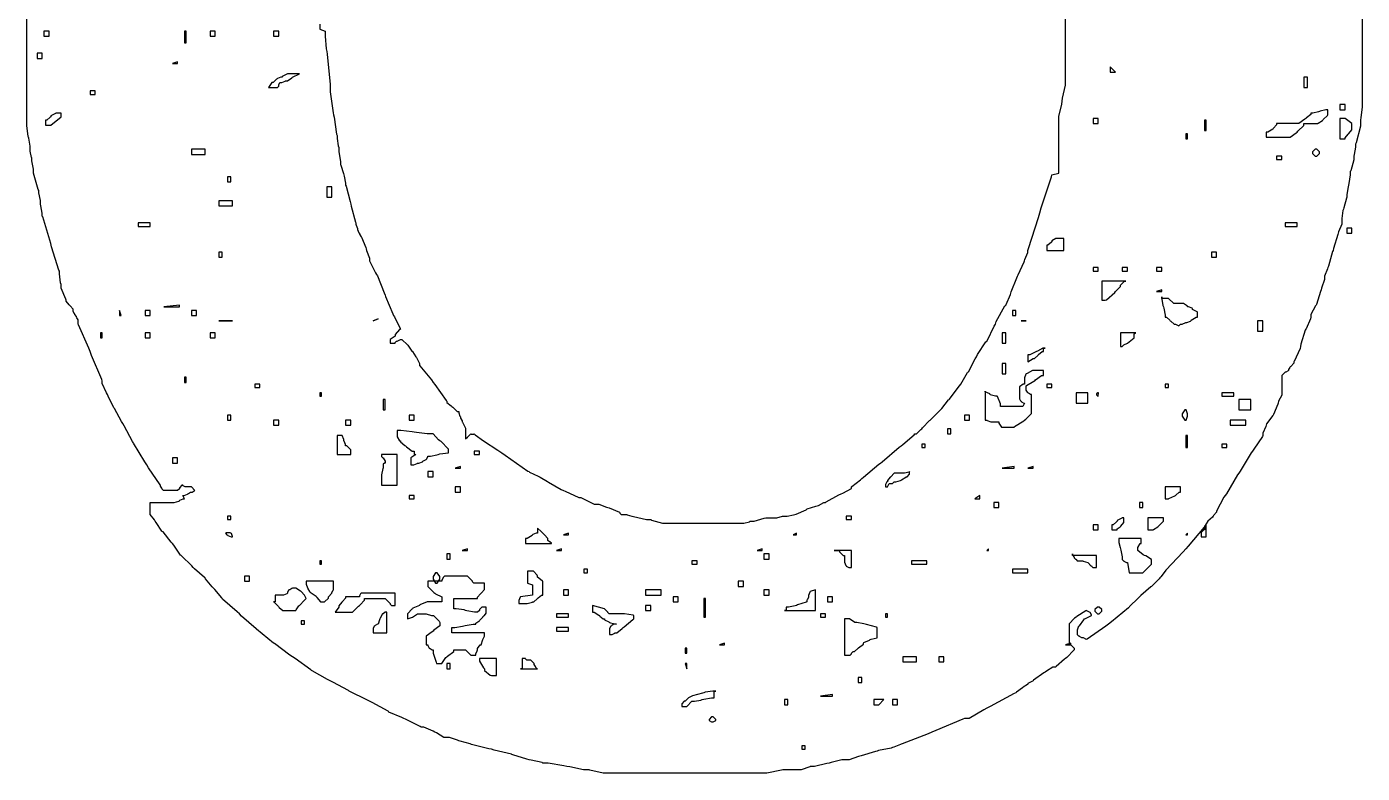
# Model space of a CAD drawing. Extents: x 114 to 248, y 19 to 327.
# Drawn here: x 154.3 to 181.79, y 104.64 to 120 of the extents above; entities that cross this region are included whole.
import ezdxf

# ---------------------------------------------------------------- set-up
doc = ezdxf.new("R2010")
doc.units = 0
doc.header["$MEASUREMENT"] = 0

msp = doc.modelspace()

# ---------------------------------------------------------------- linework, layer by layer
at = {"color": 7}
for points in [[(160.338, 120.051), (160.338, 119.944), (160.444, 119.908), (160.444, 119.804), (160.468, 119.539), (160.478, 119.485), (160.486, 119.433), (160.54, 118.878), (160.55, 118.816), (160.55, 118.658), (160.61, 118.225), (160.62, 118.181), (160.628, 118.136), (160.681, 117.785), (160.69, 117.758), (160.69, 117.697), (160.716, 117.547), (160.726, 117.511), (160.726, 117.423), (160.76, 117.224), (160.76, 117.158), (160.769, 117.15), (160.821, 116.973), (160.831, 116.946), (160.839, 116.92), (160.867, 116.78), (160.867, 116.733), (160.875, 116.717), (160.963, 116.4), (160.973, 116.346), (160.981, 116.302), (161.069, 115.976), (161.079, 115.958), (161.079, 115.932), (161.104, 115.861), (161.113, 115.852), (161.113, 115.825), (161.139, 115.757), (161.149, 115.747), (161.149, 115.729), (161.183, 115.675), (161.183, 115.675), (161.192, 115.667), (161.28, 115.456), (161.29, 115.429), (161.298, 115.394), (161.36, 115.236), (161.36, 115.182), (161.368, 115.165), (161.484, 114.935), (161.502, 114.899), (161.519, 114.873), (161.66, 114.52), (161.678, 114.476), (161.687, 114.442), (161.837, 114.089), (161.855, 114.053), (161.871, 114.027), (161.986, 113.789), (161.995, 113.771), (161.977, 113.763), (161.889, 113.663), (161.889, 113.63), (161.785, 113.558), (161.785, 113.488), (161.889, 113.488), (161.889, 113.498), (161.915, 113.524), (161.925, 113.524), (161.995, 113.558), (162.031, 113.558), (162.039, 113.55), (162.127, 113.464), (162.137, 113.454), (162.145, 113.446), (162.232, 113.322), (162.242, 113.312), (162.314, 113.206), (162.322, 113.189), (162.384, 113.07), (162.384, 113.029), (162.392, 113.021), (162.631, 112.73), (162.667, 112.677), (162.701, 112.632), (162.938, 112.308), (162.947, 112.29), (162.947, 112.263), (163.036, 112.193), (163.054, 112.183), (163.07, 112.167), (163.164, 112.077), (163.196, 112.077), (163.196, 112.051), (163.22, 111.981), (163.23, 111.971), (163.23, 111.945), (163.266, 111.887), (163.266, 111.867), (163.274, 111.858), (163.336, 111.733), (163.336, 111.69), (163.336, 111.646), (163.336, 111.547), (163.336, 111.514), (163.372, 111.548), (163.442, 111.618), (163.45, 111.61), (163.503, 111.61), (163.513, 111.618), (163.513, 111.618), (163.529, 111.602), (163.701, 111.478), (163.998, 111.285), (164.078, 111.231), (164.148, 111.179), (164.614, 110.852), (164.641, 110.842), (164.65, 110.834), (164.826, 110.746), (164.853, 110.736), (164.87, 110.728), (165.02, 110.641), (165.03, 110.632), (165.038, 110.623), (165.302, 110.473), (165.347, 110.455), (165.381, 110.437), (165.665, 110.313), (165.665, 110.313), (165.709, 110.313), (165.814, 110.253), (165.842, 110.243), (165.858, 110.235), (165.978, 110.173), (166.018, 110.173), (166.078, 110.173), (166.237, 110.112), (166.265, 110.103), (166.291, 110.094), (166.502, 110.006), (166.511, 109.996), (166.511, 109.988), (166.537, 109.96), (166.547, 109.96), (166.652, 109.96), (166.66, 109.952), (166.758, 109.926), (166.758, 109.926), (166.792, 109.918), (167.057, 109.854), (167.146, 109.854), (167.163, 109.846), (167.387, 109.784), (167.463, 109.784), (167.524, 109.784), (167.663, 109.784), (167.71, 109.784), (169.017, 109.784), (169.061, 109.784), (169.175, 109.812), (169.193, 109.82), (169.271, 109.82), (169.482, 109.882), (169.51, 109.89), (169.554, 109.89), (169.653, 109.89), (169.686, 109.89), (169.738, 109.89), (169.858, 109.926), (169.898, 109.926), (169.951, 109.926), (170.082, 109.952), (170.109, 109.96), (170.135, 109.97), (170.346, 110.059), (170.356, 110.067), (170.364, 110.076), (170.541, 110.129), (170.568, 110.137), (170.594, 110.147), (170.706, 110.207), (170.744, 110.207), (170.753, 110.217), (171.017, 110.367), (171.061, 110.383), (171.096, 110.401), (171.274, 110.495), (171.274, 110.526), (171.282, 110.535), (171.458, 110.676), (171.486, 110.702), (171.52, 110.73), (171.837, 110.993), (171.873, 111.019), (171.908, 111.046), (172.26, 111.345), (172.296, 111.372), (172.331, 111.399), (172.569, 111.602), (172.579, 111.618), (172.613, 111.618), (172.703, 111.708), (172.721, 111.724), (172.737, 111.742), (172.879, 111.893), (172.897, 111.901), (172.905, 111.911), (173.08, 112.087), (173.108, 112.113), (173.134, 112.141), (173.275, 112.316), (173.284, 112.324), (173.293, 112.334), (173.469, 112.572), (173.496, 112.606), (173.523, 112.642), (173.663, 112.881), (173.673, 112.889), (173.681, 112.898), (173.822, 113.162), (173.849, 113.206), (173.866, 113.25), (174.042, 113.516), (174.06, 113.524), (174.068, 113.534), (174.21, 113.833), (174.236, 113.877), (174.254, 113.931), (174.431, 114.256), (174.449, 114.264), (174.457, 114.282), (174.545, 114.486), (174.555, 114.512), (174.563, 114.538), (174.677, 114.831), (174.695, 114.865), (174.704, 114.891), (174.827, 115.156), (174.837, 115.182), (174.845, 115.209), (174.908, 115.349), (174.908, 115.394), (174.916, 115.43), (175.127, 116.073), (175.154, 116.17), (175.18, 116.268), (175.391, 116.911), (175.401, 116.946), (175.543, 116.982), (175.543, 118.04), (175.543, 118.146), (175.603, 118.402), (175.613, 118.463), (175.621, 118.525), (175.683, 118.797), (175.683, 118.886), (175.683, 121.672)], [(181.787, 121.32), (181.787, 118.427), (181.787, 118.339), (181.759, 118.128), (181.751, 118.074), (181.751, 117.952), (181.663, 117.609), (181.645, 117.581), (181.645, 117.521), (181.618, 117.37), (181.61, 117.335), (181.61, 117.256), (181.548, 117.034), (181.54, 117.016), (181.54, 116.946), (181.512, 116.769), (181.504, 116.733), (181.495, 116.699), (181.468, 116.541), (181.468, 116.487), (181.459, 116.47), (181.406, 116.268), (181.398, 116.24), (181.388, 116.214), (181.364, 116.049), (181.364, 115.994), (181.364, 115.933), (181.3, 115.773), (181.292, 115.747), (181.282, 115.721), (181.195, 115.43), (181.187, 115.394), (181.177, 115.368), (181.089, 115.068), (181.081, 115.042), (181.071, 115.015), (181.011, 114.865), (181.011, 114.865), (181.011, 114.795), (180.947, 114.618), (180.939, 114.583), (180.929, 114.548), (180.843, 114.282), (180.835, 114.264), (180.825, 114.256), (180.728, 114.078), (180.728, 114.017), (180.719, 113.983), (180.63, 113.78), (180.622, 113.771), (180.613, 113.754), (180.525, 113.462), (180.516, 113.418), (180.507, 113.374), (180.384, 113.111), (180.376, 113.101), (180.376, 113.075), (180.314, 113.005), (180.305, 112.995), (180.296, 112.987), (180.269, 112.941), (180.269, 112.925), (180.26, 112.916), (180.214, 112.889), (180.199, 112.889), (180.129, 112.819), (180.129, 112.466), (180.129, 112.413), (180.066, 112.29), (180.057, 112.254), (180.048, 112.227), (179.961, 112.016), (179.953, 112.007), (179.943, 111.999), (179.819, 111.822), (179.81, 111.795), (179.801, 111.768), (179.74, 111.631), (179.74, 111.584), (179.731, 111.567), (179.554, 111.301), (179.528, 111.265), (179.502, 111.231), (179.273, 110.852), (179.247, 110.808), (179.219, 110.774), (178.991, 110.385), (178.965, 110.349), (178.937, 110.315), (178.788, 110.031), (178.788, 110.031), (178.788, 110.005), (178.726, 109.936), (178.718, 109.926), (178.708, 109.908), (178.612, 109.82), (178.612, 109.82), (178.542, 109.714), (178.532, 109.697), (178.205, 109.309), (178.153, 109.255), (178.099, 109.194), (177.746, 108.814), (177.73, 108.796), (177.73, 108.796), (177.64, 108.674), (177.624, 108.656), (177.606, 108.639), (177.464, 108.489), (177.447, 108.479), (177.438, 108.471), (177.227, 108.295), (177.201, 108.267), (177.173, 108.241), (176.997, 108.066), (176.988, 108.056), (176.979, 108.04), (176.626, 107.748), (176.565, 107.703), (176.512, 107.659), (176.123, 107.395), (176.106, 107.385), (176.097, 107.395), (176.051, 107.421), (176.036, 107.421), (176.018, 107.421), (175.966, 107.448), (175.966, 107.457), (175.956, 107.457), (175.93, 107.483), (175.93, 107.491), (175.93, 107.561), (175.93, 107.589), (175.956, 107.667), (175.966, 107.667), (175.966, 107.667), (176.054, 107.792), (176.072, 107.81), (176.088, 107.819), (176.213, 107.88), (176.213, 107.88), (176.213, 107.898), (176.185, 107.942), (176.177, 107.95), (176.106, 107.986), (176.097, 107.978), (175.912, 107.862), (175.896, 107.844), (175.868, 107.827), (175.754, 107.708), (175.754, 107.667), (175.754, 107.315), (175.86, 107.208), (175.86, 107.174), (175.85, 107.166), (175.709, 107.016), (175.683, 106.998), (175.656, 106.981), (175.489, 106.831), (175.471, 106.821), (175.417, 106.821), (175.286, 106.733), (175.26, 106.715), (175.233, 106.699), (175.022, 106.548), (175.014, 106.539), (175.004, 106.531), (174.908, 106.485), (174.908, 106.469), (174.898, 106.46), (174.81, 106.408), (174.801, 106.398), (174.792, 106.39), (174.669, 106.302), (174.661, 106.292), (174.625, 106.276), (174.13, 106.01), (174.06, 105.974), (173.998, 105.94), (173.7, 105.763), (173.603, 105.763), (173.567, 105.747), (173.01, 105.517), (172.931, 105.481), (172.852, 105.446), (172.322, 105.243), (172.296, 105.234), (172.286, 105.226), (172.146, 105.173), (172.12, 105.164), (172.093, 105.155), (171.829, 105.102), (171.803, 105.092), (171.767, 105.084), (171.476, 104.997), (171.45, 104.987), (171.422, 104.979), (171.231, 104.915), (171.167, 104.915), (171.079, 104.915), (170.859, 104.855), (170.815, 104.845), (170.771, 104.837), (170.513, 104.775), (170.428, 104.775), (170.418, 104.767), (170.239, 104.705), (170.179, 104.705), (170.1, 104.705), (169.922, 104.705), (169.863, 104.705), (169.835, 104.696), (169.537, 104.635), (169.44, 104.635), (169.359, 104.635), (169.18, 104.635), (169.121, 104.635), (166.617, 104.635), (166.529, 104.635), (166.33, 104.635), (166.265, 104.635), (166.166, 104.635), (165.892, 104.696), (165.876, 104.705), (165.76, 104.705), (165.479, 104.767), (165.417, 104.775), (165.355, 104.785), (165.031, 104.845), (164.924, 104.845), (164.914, 104.855), (164.685, 104.907), (164.641, 104.915), (164.597, 104.925), (164.305, 105.013), (164.288, 105.022), (164.279, 105.031), (163.926, 105.111), (163.865, 105.128), (163.812, 105.137), (163.459, 105.226), (163.442, 105.234), (163.432, 105.243), (163.222, 105.296), (163.196, 105.304), (163.168, 105.314), (163.003, 105.374), (162.947, 105.374), (162.886, 105.374), (162.735, 105.464), (162.701, 105.481), (162.665, 105.499), (162.479, 105.587), (162.418, 105.587), (162.401, 105.596), (162.1, 105.747), (162.065, 105.763), (162.021, 105.781), (161.757, 105.895), (161.749, 105.904), (161.739, 105.913), (161.412, 106.09), (161.36, 106.116), (161.306, 106.143), (160.953, 106.318), (160.937, 106.327), (160.927, 106.336), (160.602, 106.513), (160.55, 106.539), (160.496, 106.566), (160.178, 106.743), (160.161, 106.751), (160.152, 106.761), (159.825, 106.998), (159.772, 107.032), (159.719, 107.068), (159.402, 107.307), (159.385, 107.315), (159.033, 107.597), (159.023, 107.607), (158.724, 107.87), (158.68, 107.914), (158.636, 107.958), (158.335, 108.216), (158.327, 108.233), (158.317, 108.242), (158.177, 108.417), (158.151, 108.443), (158.123, 108.471), (157.982, 108.639), (157.974, 108.656), (157.964, 108.665), (157.754, 108.841), (157.728, 108.868), (157.7, 108.904), (157.488, 109.106), (157.479, 109.115), (157.47, 109.124), (157.329, 109.327), (157.303, 109.361), (157.277, 109.389), (157.109, 109.6), (157.092, 109.608), (157.082, 109.618), (156.968, 109.794), (156.95, 109.82), (156.932, 109.848), (156.846, 109.959), (156.846, 109.996), (156.846, 110.207), (157.303, 110.207), (157.303, 110.207), (157.337, 110.207), (157.435, 110.235), (157.445, 110.243), (157.453, 110.253), (157.526, 110.279), (157.551, 110.279), (157.515, 110.349), (157.541, 110.349), (157.612, 110.375), (157.621, 110.383), (157.63, 110.393), (157.675, 110.419), (157.692, 110.419), (157.708, 110.419), (157.752, 110.447), (157.762, 110.455), (157.692, 110.526), (157.585, 110.526), (157.567, 110.526), (157.523, 110.552), (157.515, 110.56), (157.497, 110.56), (157.445, 110.508), (157.445, 110.49), (157.409, 110.455), (157.127, 110.455), (157.117, 110.455), (157.092, 110.482), (157.092, 110.49), (157.082, 110.5), (157.056, 110.545), (157.056, 110.56), (157.047, 110.57), (156.808, 110.923), (156.774, 110.985), (156.738, 111.046), (156.501, 111.426), (156.493, 111.442), (156.483, 111.46), (156.307, 111.786), (156.281, 111.831), (156.253, 111.875), (156.112, 112.139), (156.104, 112.147), (156.095, 112.157), (155.98, 112.396), (155.964, 112.43), (155.946, 112.466), (155.858, 112.652), (155.858, 112.713), (155.848, 112.74), (155.637, 113.234), (155.611, 113.312), (155.583, 113.383), (155.371, 113.86), (155.363, 113.877), (155.363, 113.947), (155.363, 113.965), (155.337, 114.009), (155.328, 114.017), (155.328, 114.035), (155.292, 114.075), (155.292, 114.088), (155.283, 114.098), (155.258, 114.144), (155.258, 114.16), (155.258, 114.186), (155.195, 114.256), (155.186, 114.264), (155.177, 114.274), (155.116, 114.347), (155.116, 114.37), (155.107, 114.388), (155.01, 114.614), (155.01, 114.689), (155, 114.724), (154.976, 114.909), (154.976, 114.97), (154.966, 114.988), (154.816, 115.465), (154.799, 115.535), (154.781, 115.606), (154.639, 116.082), (154.623, 116.1), (154.623, 116.162), (154.595, 116.312), (154.587, 116.346), (154.587, 116.418), (154.553, 116.576), (154.553, 116.629), (154.543, 116.647), (154.455, 116.938), (154.446, 116.982), (154.446, 117.062), (154.41, 117.239), (154.41, 117.299), (154.401, 117.308), (154.376, 117.434), (154.376, 117.475), (154.376, 117.537), (154.348, 117.705), (154.34, 117.722), (154.331, 117.74), (154.304, 117.966), (154.304, 118.04), (154.304, 121.426)]]:
    msp.add_lwpolyline(points, dxfattribs=at)
for points in [[(154.657, 119.804), (154.763, 119.804), (154.763, 119.908), (154.657, 119.908), (154.657, 119.804)], [(157.551, 119.662), (157.585, 119.662), (157.585, 119.908), (157.551, 119.908), (157.551, 119.662)], [(158.08, 119.804), (158.185, 119.804), (158.185, 119.908), (158.08, 119.908), (158.08, 119.804)], [(159.385, 119.804), (159.492, 119.804), (159.492, 119.908), (159.385, 119.908), (159.385, 119.804)], [(154.517, 119.345), (154.623, 119.345), (154.623, 119.451), (154.517, 119.451), (154.517, 119.345)], [(157.303, 119.239), (157.409, 119.239), (157.409, 119.275), (157.303, 119.239)], [(159.915, 119.027), (159.861, 119.027), (159.741, 119.027), (159.702, 119.027), (159.667, 119.027), (159.562, 118.974), (159.562, 118.956), (159.534, 118.956), (159.464, 118.932), (159.456, 118.922), (159.446, 118.914), (159.373, 118.85), (159.349, 118.85), (159.279, 118.746), (159.456, 118.746), (159.464, 118.746), (159.492, 118.772), (159.492, 118.78), (159.492, 118.798), (159.516, 118.85), (159.526, 118.85), (159.552, 118.85), (159.622, 118.878), (159.632, 118.886), (159.667, 118.886), (159.763, 118.948), (159.772, 118.956), (159.915, 119.027)], [(176.601, 119.063), (176.706, 119.063), (176.601, 119.169), (176.601, 119.063)], [(180.586, 118.746), (180.658, 118.746), (180.658, 118.956), (180.586, 118.956), (180.586, 118.746)], [(155.611, 118.604), (155.715, 118.604), (155.715, 118.674), (155.611, 118.674), (155.611, 118.604)], [(154.905, 118.217), (154.896, 118.208), (154.799, 118.161), (154.799, 118.145), (154.789, 118.136), (154.716, 118.074), (154.693, 118.074), (154.693, 117.968), (154.799, 117.968), (155.01, 118.145), (155.01, 118.217), (154.905, 118.217)], [(181.081, 118.287), (181.037, 118.287), (180.921, 118.261), (180.905, 118.251), (180.887, 118.243), (180.767, 118.217), (180.728, 118.217), (180.728, 118.19), (180.639, 118.12), (180.622, 118.11), (180.604, 118.094), (180.484, 118.004), (180.446, 118.004), (180.392, 118.004), (180.272, 118.004), (180.233, 118.004), (180.18, 118.004), (180.023, 118.004), (180.023, 118.004), (180.023, 117.978), (179.961, 117.908), (179.953, 117.898), (179.943, 117.89), (179.844, 117.828), (179.81, 117.828), (179.81, 117.722), (179.871, 117.722), (180.011, 117.722), (180.057, 117.722), (180.119, 117.722), (180.259, 117.722), (180.305, 117.722), (180.305, 117.722), (180.428, 117.811), (180.446, 117.828), (180.462, 117.846), (180.586, 117.966), (180.586, 118.004), (180.692, 118.004), (180.719, 118.004), (180.778, 118.004), (180.799, 118.004), (180.799, 118.004), (180.851, 118.004), (180.869, 118.004), (180.877, 118.014), (180.965, 118.066), (180.975, 118.074), (180.983, 118.084), (181.071, 118.172), (181.081, 118.181), (181.081, 118.287)], [(181.328, 118.287), (181.434, 118.287), (181.434, 118.393), (181.328, 118.393), (181.328, 118.287)], [(176.248, 118.004), (176.353, 118.004), (176.353, 118.11), (176.248, 118.11), (176.248, 118.004)], [(178.542, 117.864), (178.576, 117.864), (178.576, 118.074), (178.542, 118.074), (178.542, 117.864)], [(181.328, 117.687), (181.434, 117.687), (181.434, 117.713), (181.495, 117.784), (181.504, 117.792), (181.512, 117.802), (181.574, 117.875), (181.574, 117.898), (181.574, 118.004), (181.434, 118.11), (181.328, 118.11), (181.328, 117.687)], [(178.153, 117.687), (178.189, 117.687), (178.189, 117.792), (178.153, 117.792), (178.153, 117.687)], [(157.692, 117.369), (157.974, 117.369), (157.974, 117.475), (157.692, 117.475), (157.692, 117.369)], [(180.835, 117.475), (180.817, 117.475), (180.763, 117.423), (180.763, 117.405), (180.763, 117.388), (180.817, 117.335), (180.835, 117.335), (180.851, 117.335), (180.905, 117.388), (180.905, 117.405), (180.905, 117.423), (180.851, 117.475), (180.835, 117.475)], [(180.023, 117.263), (180.129, 117.263), (180.129, 117.335), (180.023, 117.335), (180.023, 117.263)], [(158.433, 116.805), (158.503, 116.805), (158.503, 116.91), (158.433, 116.91), (158.433, 116.805)], [(160.478, 116.487), (160.584, 116.487), (160.584, 116.699), (160.478, 116.699), (160.478, 116.487)], [(158.257, 116.31), (158.538, 116.31), (158.538, 116.417), (158.257, 116.417), (158.257, 116.31)], [(156.597, 115.888), (156.846, 115.888), (156.846, 115.958), (156.597, 115.958), (156.597, 115.888)], [(180.199, 115.888), (180.446, 115.888), (180.446, 115.958), (180.199, 115.958), (180.199, 115.888)], [(181.468, 115.747), (181.574, 115.747), (181.574, 115.852), (181.468, 115.852), (181.468, 115.747)], [(175.507, 115.641), (175.479, 115.641), (175.401, 115.588), (175.401, 115.571), (175.391, 115.562), (175.318, 115.499), (175.295, 115.499), (175.295, 115.394), (175.647, 115.394), (175.647, 115.641), (175.507, 115.641)], [(158.257, 115.252), (158.327, 115.252), (158.327, 115.358), (158.257, 115.358), (158.257, 115.252)], [(178.682, 115.252), (178.788, 115.252), (178.788, 115.358), (178.682, 115.358), (178.682, 115.252)], [(176.248, 114.97), (176.353, 114.97), (176.353, 115.042), (176.248, 115.042), (176.248, 114.97)], [(176.848, 114.97), (176.954, 114.97), (176.954, 115.042), (176.848, 115.042), (176.848, 114.97)], [(177.553, 114.97), (177.66, 114.97), (177.66, 115.042), (177.553, 115.042), (177.553, 114.97)], [(176.459, 114.37), (176.495, 114.37), (176.521, 114.38), (176.696, 114.53), (176.706, 114.547), (176.812, 114.653), (176.812, 114.68), (176.891, 114.759), (176.918, 114.759), (176.425, 114.759), (176.425, 114.37), (176.459, 114.37)], [(177.553, 114.547), (177.66, 114.547), (177.66, 114.583), (177.553, 114.547)], [(177.66, 114.44), (177.66, 114.388), (177.684, 114.257), (177.694, 114.23), (177.702, 114.204), (177.73, 114.064), (177.73, 114.017), (177.756, 114.017), (177.826, 113.957), (177.836, 113.947), (177.844, 113.939), (177.916, 113.877), (177.94, 113.877), (178.012, 113.841), (178.047, 113.877), (178.083, 113.877), (178.153, 113.911), (178.179, 113.911), (178.249, 113.939), (178.259, 113.947), (178.267, 113.957), (178.366, 114.017), (178.399, 114.017), (178.399, 114.124), (178.39, 114.133), (178.293, 114.179), (178.293, 114.194), (178.284, 114.204), (178.212, 114.23), (178.189, 114.23), (178.189, 114.248), (178.109, 114.3), (178.083, 114.3), (178.038, 114.3), (177.939, 114.3), (177.906, 114.3), (177.8, 114.406), (177.66, 114.406), (177.66, 114.44)], [(156.21, 114.053), (156.245, 114.053), (156.21, 114.16), (156.21, 114.053)], [(156.74, 114.053), (156.846, 114.053), (156.846, 114.16), (156.74, 114.16), (156.74, 114.053)], [(157.127, 114.23), (157.445, 114.23), (157.445, 114.264), (157.127, 114.23)], [(157.692, 114.053), (157.798, 114.053), (157.798, 114.16), (157.692, 114.16), (157.692, 114.053)], [(174.589, 114.053), (174.661, 114.053), (174.661, 114.16), (174.589, 114.16), (174.589, 114.053)], [(158.257, 113.947), (158.538, 113.947), (158.257, 113.947)], [(161.432, 113.947), (161.536, 113.983), (161.432, 113.947)], [(174.765, 113.947), (174.872, 113.947), (174.765, 113.947)], [(179.634, 113.735), (179.74, 113.735), (179.74, 113.947), (179.634, 113.947), (179.634, 113.735)], [(155.822, 113.594), (155.858, 113.594), (155.858, 113.701), (155.822, 113.701), (155.822, 113.594)], [(156.74, 113.594), (156.846, 113.594), (156.846, 113.701), (156.74, 113.701), (156.74, 113.594)], [(158.08, 113.594), (158.185, 113.594), (158.185, 113.701), (158.08, 113.701), (158.08, 113.594)], [(174.378, 113.488), (174.449, 113.488), (174.449, 113.701), (174.378, 113.701), (174.378, 113.488)], [(176.848, 113.418), (176.882, 113.454), (176.954, 113.488), (177.094, 113.594), (177.094, 113.665), (177.094, 113.675), (177.121, 113.701), (177.13, 113.701), (176.812, 113.701), (176.812, 113.418), (176.848, 113.418)], [(175.26, 113.382), (175.216, 113.382), (175.101, 113.322), (175.084, 113.312), (175.066, 113.304), (174.946, 113.242), (174.908, 113.242), (174.908, 113.101), (175.014, 113.171), (175.04, 113.171), (175.109, 113.234), (175.118, 113.242), (175.127, 113.251), (175.2, 113.312), (175.224, 113.312), (175.224, 113.382), (175.26, 113.382)], [(174.378, 112.853), (174.449, 112.853), (174.449, 113.065), (174.378, 113.065), (174.378, 112.853)], [(157.551, 112.677), (157.585, 112.677), (157.585, 112.783), (157.551, 112.783), (157.551, 112.677)], [(174.06, 111.901), (174.068, 111.893), (174.141, 111.867), (174.166, 111.867), (174.308, 111.867), (174.308, 111.84), (174.36, 111.76), (174.378, 111.76), (174.625, 111.76), (174.633, 111.77), (174.819, 111.884), (174.837, 111.901), (174.863, 111.919), (174.978, 112.039), (174.978, 112.077), (174.978, 112.43), (174.96, 112.43), (174.916, 112.457), (174.908, 112.466), (174.898, 112.475), (174.872, 112.521), (174.872, 112.536), (174.872, 112.606), (174.88, 112.616), (175.03, 112.704), (175.048, 112.713), (175.065, 112.73), (175.185, 112.819), (175.224, 112.819), (175.224, 112.925), (175.18, 112.925), (175.081, 112.925), (175.048, 112.925), (175.004, 112.925), (174.888, 112.863), (174.872, 112.853), (174.862, 112.845), (174.837, 112.773), (174.837, 112.748), (174.837, 112.642), (174.81, 112.642), (174.731, 112.59), (174.731, 112.572), (174.731, 112.36), (174.731, 112.343), (174.756, 112.299), (174.765, 112.29), (174.774, 112.281), (174.821, 112.254), (174.837, 112.254), (174.801, 112.183), (174.342, 112.183), (174.342, 112.237), (174.28, 112.387), (174.272, 112.396), (174.236, 112.396), (174.132, 112.422), (174.132, 112.43), (174.122, 112.44), (174.026, 112.485), (174.026, 112.5), (174.026, 111.901), (174.06, 111.901)], [(158.997, 112.572), (159.103, 112.572), (159.103, 112.642), (158.997, 112.642), (158.997, 112.572)], [(160.338, 112.396), (160.373, 112.396), (160.373, 112.466), (160.338, 112.466), (160.338, 112.396)], [(175.295, 112.572), (175.401, 112.572), (175.401, 112.642), (175.295, 112.642), (175.295, 112.572)], [(175.896, 112.254), (176.142, 112.254), (176.142, 112.466), (175.896, 112.466), (175.896, 112.254)], [(176.353, 112.466), (176.343, 112.466), (176.319, 112.44), (176.319, 112.43), (176.319, 112.422), (176.343, 112.396), (176.353, 112.396), (176.353, 112.396), (176.357, 112.464), (176.353, 112.466)], [(177.73, 112.572), (177.8, 112.572), (177.8, 112.642), (177.73, 112.642), (177.73, 112.572)], [(178.894, 112.396), (179.141, 112.396), (179.141, 112.466), (178.894, 112.466), (178.894, 112.396)], [(161.642, 112.113), (161.678, 112.113), (161.678, 112.324), (161.642, 112.324), (161.642, 112.113)], [(179.247, 112.113), (179.494, 112.113), (179.494, 112.324), (179.247, 112.324), (179.247, 112.113)], [(158.433, 111.901), (158.503, 111.901), (158.503, 112.007), (158.433, 112.007), (158.433, 111.901)], [(159.385, 111.795), (159.492, 111.795), (159.492, 111.901), (159.385, 111.901), (159.385, 111.795)], [(160.867, 111.795), (160.973, 111.795), (160.973, 111.901), (160.867, 111.901), (160.867, 111.795)], [(162.172, 111.901), (162.278, 111.901), (162.278, 112.007), (162.172, 112.007), (162.172, 111.901)], [(173.603, 111.901), (173.707, 111.901), (173.707, 112.007), (173.603, 112.007), (173.603, 111.901)], [(178.153, 112.113), (178.135, 112.113), (178.083, 112.034), (178.083, 112.007), (178.083, 111.981), (178.135, 111.901), (178.153, 111.901), (178.161, 111.901), (178.189, 111.981), (178.189, 112.007), (178.189, 112.034), (178.161, 112.113), (178.153, 112.113)], [(179.071, 111.795), (179.388, 111.795), (179.388, 111.901), (179.071, 111.901), (179.071, 111.795)], [(160.726, 111.195), (160.973, 111.195), (160.973, 111.265), (160.973, 111.293), (160.893, 111.372), (160.867, 111.372), (160.867, 111.399), (160.839, 111.47), (160.831, 111.478), (160.831, 111.505), (160.796, 111.584), (160.796, 111.584), (160.69, 111.584), (160.69, 111.195), (160.726, 111.195)], [(162.314, 111.195), (162.208, 111.125), (162.208, 110.985), (162.242, 110.985), (162.268, 110.985), (162.338, 111.011), (162.348, 111.019), (162.374, 111.019), (162.445, 111.046), (162.454, 111.055), (162.524, 111.089), (162.533, 111.099), (162.56, 111.146), (162.56, 111.161), (162.613, 111.161), (162.745, 111.187), (162.771, 111.195), (162.806, 111.205), (162.983, 111.231), (162.983, 111.231), (162.983, 111.301), (162.974, 111.311), (162.833, 111.461), (162.807, 111.478), (162.779, 111.496), (162.668, 111.618), (162.631, 111.618), (162.542, 111.618), (162.322, 111.646), (162.278, 111.654), (162.234, 111.664), (162.002, 111.69), (161.925, 111.69), (161.925, 111.584), (161.925, 111.558), (161.977, 111.478), (161.995, 111.478), (161.995, 111.452), (162.083, 111.381), (162.101, 111.372), (162.118, 111.355), (162.238, 111.265), (162.278, 111.265), (162.278, 111.195), (162.314, 111.195)], [(173.25, 111.618), (173.32, 111.618), (173.32, 111.724), (173.25, 111.724), (173.25, 111.618)], [(178.153, 111.337), (178.189, 111.337), (178.189, 111.584), (178.153, 111.584), (178.153, 111.337)], [(172.721, 111.337), (172.791, 111.337), (172.791, 111.408), (172.721, 111.408), (172.721, 111.337)], [(178.894, 111.337), (178.999, 111.337), (178.999, 111.408), (178.894, 111.408), (178.894, 111.337)], [(157.303, 111.019), (157.409, 111.019), (157.409, 111.125), (157.303, 111.125), (157.303, 111.019)], [(161.678, 111.019), (161.669, 111.019), (161.642, 110.994), (161.642, 110.985), (161.642, 110.913), (161.633, 110.905), (161.608, 110.779), (161.608, 110.736), (161.608, 110.692), (161.608, 110.593), (161.608, 110.56), (161.925, 110.56), (161.925, 111.195), (161.608, 111.195), (161.608, 111.161), (161.608, 111.153), (161.633, 111.125), (161.642, 111.125), (161.678, 111.055), (161.678, 111.019)], [(163.513, 111.195), (163.619, 111.195), (163.619, 111.265), (163.513, 111.265), (163.513, 111.195)], [(162.56, 110.736), (162.667, 110.736), (162.667, 110.842), (162.56, 110.842), (162.56, 110.736)], [(163.124, 110.913), (163.23, 110.913), (163.23, 110.949), (163.124, 110.913)], [(172.472, 110.842), (172.463, 110.834), (172.364, 110.808), (172.332, 110.808), (172.156, 110.808), (172.085, 110.736), (172.075, 110.728), (172.015, 110.657), (172.015, 110.632), (172.005, 110.632), (171.979, 110.578), (171.979, 110.56), (171.979, 110.526), (172.015, 110.526), (172.049, 110.596), (172.12, 110.596), (172.156, 110.632), (172.19, 110.632), (172.286, 110.658), (172.296, 110.666), (172.304, 110.676), (172.393, 110.728), (172.402, 110.736), (172.419, 110.736), (172.472, 110.79), (172.472, 110.808), (172.472, 110.842)], [(174.378, 110.913), (174.625, 110.913), (174.625, 110.949), (174.378, 110.913)], [(174.908, 110.913), (175.014, 110.913), (175.014, 110.949), (174.908, 110.913)], [(163.124, 110.419), (163.23, 110.419), (163.23, 110.526), (163.124, 110.526), (163.124, 110.419)], [(177.73, 110.279), (177.8, 110.279), (177.808, 110.289), (177.931, 110.341), (177.94, 110.349), (177.949, 110.359), (178.022, 110.419), (178.047, 110.419), (178.047, 110.526), (177.73, 110.526), (177.73, 110.279)], [(162.172, 110.279), (162.278, 110.279), (162.278, 110.349), (162.172, 110.349), (162.172, 110.279)], [(173.813, 110.279), (173.919, 110.279), (173.919, 110.349), (173.813, 110.279)], [(174.202, 110.103), (174.308, 110.103), (174.308, 110.207), (174.202, 110.207), (174.202, 110.103)], [(177.201, 110.103), (177.271, 110.103), (177.271, 110.207), (177.201, 110.207), (177.201, 110.103)], [(158.433, 109.854), (158.503, 109.854), (158.503, 109.926), (158.433, 109.926), (158.433, 109.854)], [(164.817, 109.573), (164.79, 109.573), (164.72, 109.547), (164.711, 109.538), (164.702, 109.529), (164.603, 109.467), (164.571, 109.467), (164.571, 109.361), (165.1, 109.361), (165.1, 109.371), (165.072, 109.397), (165.064, 109.397), (165.064, 109.397), (165.03, 109.423), (165.03, 109.431), (165.03, 109.467), (164.96, 109.538), (164.888, 109.608), (164.817, 109.678), (164.817, 109.573)], [(171.167, 109.854), (171.274, 109.854), (171.274, 109.926), (171.167, 109.926), (171.167, 109.854)], [(176.248, 109.644), (176.353, 109.644), (176.353, 109.75), (176.248, 109.75), (176.248, 109.644)], [(176.848, 109.89), (176.838, 109.882), (176.742, 109.837), (176.742, 109.82), (176.732, 109.812), (176.659, 109.75), (176.635, 109.75), (176.635, 109.644), (176.742, 109.644), (176.742, 109.662), (176.802, 109.706), (176.812, 109.714), (176.82, 109.723), (176.882, 109.796), (176.882, 109.82), (176.882, 109.89), (176.848, 109.89)], [(177.377, 109.644), (177.483, 109.644), (177.491, 109.653), (177.578, 109.706), (177.588, 109.714), (177.596, 109.723), (177.684, 109.812), (177.694, 109.82), (177.694, 109.89), (177.377, 109.89), (177.377, 109.644)], [(178.576, 109.75), (178.566, 109.75), (178.542, 109.723), (178.542, 109.714), (178.542, 109.644), (178.524, 109.644), (178.47, 109.591), (178.47, 109.573), (178.47, 109.502), (178.576, 109.502), (178.576, 109.75)], [(158.503, 109.573), (158.494, 109.583), (158.405, 109.583), (158.397, 109.573), (158.397, 109.573), (158.423, 109.538), (158.433, 109.538), (158.441, 109.529), (158.513, 109.502), (158.538, 109.502), (158.542, 109.507), (158.517, 109.566), (158.503, 109.573)], [(165.347, 109.538), (165.453, 109.538), (165.453, 109.573), (165.347, 109.538)], [(170.075, 109.538), (170.145, 109.538), (170.145, 109.573), (170.075, 109.538)], [(176.778, 109.431), (176.778, 109.387), (176.802, 109.282), (176.812, 109.255), (176.82, 109.229), (176.848, 109.091), (176.848, 109.044), (176.848, 109.036), (176.873, 109.008), (176.882, 109.008), (176.882, 109), (176.936, 108.972), (176.954, 108.972), (176.988, 108.762), (177.271, 108.762), (177.447, 108.938), (177.447, 109.008), (177.447, 109.036), (177.333, 109.106), (177.307, 109.115), (177.279, 109.133), (177.165, 109.221), (177.165, 109.221), (177.165, 109.255), (177.165, 109.282), (177.217, 109.361), (177.235, 109.361), (177.235, 109.467), (176.778, 109.467), (176.778, 109.431)], [(178.153, 109.538), (178.189, 109.538), (178.189, 109.573), (178.153, 109.538)], [(162.947, 109.044), (163.019, 109.044), (163.019, 109.149), (162.947, 109.149), (162.947, 109.044)], [(163.266, 109.221), (163.372, 109.221), (163.372, 109.255), (163.266, 109.221)], [(165.206, 109.221), (165.312, 109.221), (165.312, 109.255), (165.206, 109.221)], [(169.333, 109.221), (169.44, 109.221), (169.44, 109.255), (169.333, 109.221)], [(169.474, 109.044), (169.58, 109.044), (169.58, 109.149), (169.474, 109.149), (169.474, 109.044)], [(171.027, 109.221), (171.027, 109.194), (171.105, 109.115), (171.133, 109.115), (171.133, 109.008), (171.133, 108.982), (171.158, 108.912), (171.167, 108.902), (171.167, 108.894), (171.22, 108.868), (171.238, 108.868), (171.274, 108.868), (171.274, 109.221), (170.921, 109.221), (171.027, 109.221)], [(174.06, 109.221), (174.096, 109.221), (174.096, 109.255), (174.06, 109.221)], [(175.824, 109.149), (175.824, 109.133), (175.85, 109.088), (175.86, 109.079), (175.86, 109.07), (175.886, 109.044), (175.896, 109.044), (175.896, 109.036), (175.92, 109.008), (175.93, 109.008), (176.036, 109.008), (176.044, 109), (176.142, 108.972), (176.142, 108.972), (176.177, 108.938), (176.177, 108.93), (176.203, 108.902), (176.213, 108.902), (176.213, 108.894), (176.239, 108.868), (176.248, 108.868), (176.319, 108.868), (176.319, 109.115), (175.824, 109.115), (175.824, 109.149)], [(160.338, 108.938), (160.373, 108.938), (160.373, 109.008), (160.338, 109.008), (160.338, 108.938)], [(167.992, 108.938), (168.099, 108.938), (168.099, 109.008), (167.992, 109.008), (167.992, 108.938)], [(172.508, 108.938), (172.825, 108.938), (172.825, 109.008), (172.508, 109.008), (172.508, 108.938)], [(158.786, 108.585), (158.89, 108.585), (158.89, 108.692), (158.786, 108.692), (158.786, 108.585)], [(160.055, 108.549), (160.055, 108.523), (160.081, 108.453), (160.091, 108.443), (160.091, 108.427), (160.125, 108.373), (160.125, 108.373), (160.134, 108.365), (160.257, 108.277), (160.267, 108.267), (160.275, 108.251), (160.348, 108.162), (160.373, 108.162), (160.408, 108.162), (160.434, 108.162), (160.514, 108.241), (160.514, 108.267), (160.584, 108.339), (160.584, 108.356), (160.61, 108.401), (160.62, 108.409), (160.62, 108.585), (160.055, 108.585), (160.055, 108.549)], [(162.56, 107.28), (162.56, 107.262), (162.585, 107.208), (162.595, 107.208), (162.603, 107.2), (162.65, 107.174), (162.667, 107.174), (162.667, 107.104), (162.727, 106.919), (162.737, 106.892), (162.843, 106.892), (162.843, 106.892), (162.93, 107.016), (162.947, 107.032), (162.965, 107.042), (163.09, 107.141), (163.09, 107.174), (163.336, 107.174), (163.442, 107.068), (163.548, 107.068), (163.548, 107.096), (163.573, 107.158), (163.583, 107.174), (163.583, 107.202), (163.635, 107.28), (163.653, 107.28), (163.689, 107.385), (163.725, 107.457), (163.725, 107.527), (163.054, 107.527), (163.054, 107.633), (163.114, 107.633), (163.274, 107.659), (163.3, 107.667), (163.327, 107.677), (163.492, 107.703), (163.548, 107.703), (163.548, 107.721), (163.609, 107.765), (163.619, 107.774), (163.627, 107.783), (163.689, 107.844), (163.689, 107.844), (163.689, 107.854), (163.715, 107.88), (163.725, 107.88), (163.725, 107.88), (163.759, 107.933), (163.759, 107.95), (163.759, 108.056), (163.689, 108.056), (163.671, 108.056), (163.619, 108.004), (163.619, 107.986), (163.583, 107.95), (163.521, 107.95), (163.362, 107.978), (163.336, 107.986), (163.309, 107.996), (163.143, 108.02), (163.09, 108.02), (163.09, 108.233), (163.15, 108.233), (163.289, 108.233), (163.336, 108.233), (163.397, 108.233), (163.536, 108.233), (163.583, 108.233), (163.583, 108.26), (163.643, 108.33), (163.653, 108.339), (163.661, 108.348), (163.725, 108.42), (163.725, 108.443), (163.725, 108.549), (163.513, 108.549), (163.503, 108.549), (163.477, 108.577), (163.477, 108.585), (163.406, 108.656), (163.372, 108.692), (162.913, 108.692), (162.903, 108.692), (162.877, 108.665), (162.877, 108.656), (162.868, 108.647), (162.843, 108.602), (162.843, 108.585), (162.843, 108.585), (162.735, 108.585), (162.701, 108.585), (162.665, 108.585), (162.56, 108.585), (162.56, 108.585), (162.56, 108.479), (162.568, 108.471), (162.683, 108.356), (162.701, 108.339), (162.717, 108.33), (162.843, 108.267), (162.843, 108.267), (162.843, 108.162), (162.781, 108.162), (162.64, 108.162), (162.595, 108.162), (162.541, 108.162), (162.392, 108.1), (162.384, 108.09), (162.384, 108.09), (162.25, 108.03), (162.242, 108.02), (162.232, 108.012), (162.145, 107.924), (162.137, 107.914), (162.137, 107.81), (162.242, 107.844), (162.348, 107.914), (162.384, 107.914), (162.401, 107.914), (162.44, 107.914), (162.454, 107.914), (162.454, 107.914), (162.506, 107.914), (162.524, 107.914), (162.631, 107.88), (162.675, 107.88), (162.789, 107.765), (162.807, 107.738), (162.807, 107.667), (162.807, 107.667), (162.683, 107.579), (162.667, 107.561), (162.649, 107.545), (162.524, 107.457), (162.524, 107.457), (162.524, 107.28), (162.56, 107.28)], [(162.737, 108.762), (162.719, 108.762), (162.667, 108.683), (162.667, 108.656), (162.667, 108.629), (162.719, 108.549), (162.737, 108.549), (162.753, 108.549), (162.807, 108.629), (162.807, 108.656), (162.807, 108.683), (162.753, 108.762), (162.737, 108.762)], [(164.711, 108.303), (164.465, 108.267), (164.455, 108.259), (164.43, 108.187), (164.43, 108.162), (164.43, 108.126), (164.43, 108.126), (164.535, 108.126), (164.571, 108.126), (164.605, 108.126), (164.711, 108.154), (164.711, 108.162), (164.738, 108.162), (164.808, 108.224), (164.817, 108.233), (164.826, 108.242), (164.899, 108.303), (164.924, 108.303), (164.924, 108.585), (164.914, 108.595), (164.817, 108.668), (164.817, 108.692), (164.808, 108.709), (164.735, 108.796), (164.711, 108.796), (164.607, 108.796), (164.607, 108.549), (164.711, 108.515), (164.711, 108.303)], [(165.77, 108.762), (165.842, 108.762), (165.842, 108.832), (165.77, 108.832), (165.77, 108.762)], [(168.945, 108.479), (169.051, 108.479), (169.051, 108.585), (168.945, 108.585), (168.945, 108.479)], [(174.589, 108.762), (174.908, 108.762), (174.908, 108.832), (174.589, 108.832), (174.589, 108.762)], [(159.385, 108.162), (159.393, 108.154), (159.482, 108.066), (159.492, 108.056), (159.5, 108.048), (159.571, 107.986), (159.596, 107.986), (159.844, 107.986), (159.852, 107.996), (159.905, 108.082), (159.915, 108.09), (160.021, 108.197), (160.055, 108.233), (160.021, 108.303), (159.949, 108.373), (159.939, 108.383), (159.844, 108.443), (159.844, 108.443), (159.772, 108.443), (159.763, 108.435), (159.717, 108.409), (159.702, 108.409), (159.693, 108.401), (159.668, 108.355), (159.668, 108.339), (159.658, 108.33), (159.585, 108.303), (159.562, 108.303), (159.42, 108.303), (159.42, 108.162), (159.385, 108.162)], [(161.183, 108.339), (161.174, 108.33), (161.149, 108.283), (161.149, 108.267), (161.149, 108.267), (161.042, 108.267), (161.007, 108.267), (160.971, 108.267), (160.867, 108.267), (160.867, 108.267), (160.867, 108.241), (160.805, 108.172), (160.796, 108.162), (160.787, 108.154), (160.726, 108.081), (160.726, 108.056), (160.654, 107.95), (160.698, 107.95), (160.798, 107.95), (160.831, 107.95), (160.875, 107.95), (160.974, 107.95), (161.007, 107.95), (161.016, 107.96), (161.131, 108.074), (161.149, 108.09), (161.166, 108.1), (161.255, 108.199), (161.255, 108.233), (161.678, 108.233), (161.785, 108.126), (161.785, 108.118), (161.809, 108.09), (161.819, 108.09), (161.889, 108.09), (161.889, 108.339), (161.183, 108.339)], [(165.347, 108.303), (165.453, 108.303), (165.453, 108.409), (165.347, 108.409), (165.347, 108.303)], [(167.04, 108.303), (167.357, 108.303), (167.357, 108.409), (167.04, 108.409), (167.04, 108.303)], [(169.474, 108.303), (169.58, 108.303), (169.58, 108.409), (169.474, 108.409), (169.474, 108.303)], [(169.898, 107.986), (170.532, 107.986), (170.532, 108.409), (170.428, 108.373), (170.418, 108.365), (170.392, 108.292), (170.392, 108.267), (170.392, 108.251), (170.364, 108.206), (170.356, 108.197), (170.356, 108.162), (170.346, 108.154), (170.162, 108.1), (170.145, 108.09), (170.118, 108.082), (169.978, 108.056), (169.933, 108.056), (169.933, 107.986), (169.898, 107.986)], [(166.405, 107.703), (166.387, 107.703), (166.343, 107.677), (166.335, 107.667), (166.325, 107.659), (166.299, 107.614), (166.299, 107.597), (166.299, 107.491), (166.335, 107.491), (166.351, 107.491), (166.405, 107.519), (166.405, 107.527), (166.449, 107.527), (166.554, 107.615), (166.581, 107.633), (166.598, 107.651), (166.776, 107.801), (166.794, 107.81), (166.794, 107.88), (166.784, 107.889), (166.606, 107.914), (166.547, 107.914), (166.485, 107.914), (166.344, 107.914), (166.299, 107.914), (166.289, 107.914), (166.265, 107.942), (166.265, 107.95), (166.194, 108.02), (165.946, 108.09), (165.946, 107.95), (165.981, 107.95), (166.078, 107.889), (166.088, 107.88), (166.096, 107.871), (166.169, 107.81), (166.194, 107.81), (166.194, 107.792), (166.281, 107.748), (166.299, 107.738), (166.317, 107.73), (166.441, 107.703), (166.441, 107.703), (166.405, 107.703)], [(167.04, 107.986), (167.146, 107.986), (167.146, 108.09), (167.04, 108.09), (167.04, 107.986)], [(167.605, 108.162), (167.71, 108.162), (167.71, 108.267), (167.605, 108.267), (167.605, 108.162)], [(168.239, 107.844), (168.275, 107.844), (168.275, 108.233), (168.239, 108.233), (168.239, 107.844)], [(170.78, 108.162), (170.885, 108.162), (170.885, 108.267), (170.78, 108.267), (170.78, 108.162)], [(176.353, 108.056), (176.335, 108.056), (176.283, 108.004), (176.283, 107.986), (176.283, 107.968), (176.335, 107.914), (176.353, 107.914), (176.371, 107.914), (176.425, 107.968), (176.425, 107.986), (176.425, 108.004), (176.371, 108.056), (176.353, 108.056)], [(159.949, 107.703), (160.021, 107.703), (160.021, 107.774), (159.949, 107.774), (159.949, 107.703)], [(161.678, 107.95), (161.642, 107.914), (161.624, 107.914), (161.58, 107.827), (161.572, 107.81), (161.563, 107.792), (161.536, 107.703), (161.536, 107.703), (161.519, 107.703), (161.475, 107.677), (161.466, 107.667), (161.457, 107.659), (161.432, 107.614), (161.432, 107.597), (161.432, 107.527), (161.713, 107.527), (161.713, 107.95), (161.678, 107.95)], [(165.206, 107.844), (165.453, 107.844), (165.453, 107.914), (165.206, 107.914), (165.206, 107.844)], [(170.638, 107.844), (170.744, 107.844), (170.744, 107.914), (170.638, 107.914), (170.638, 107.844)], [(171.167, 107.068), (171.238, 107.068), (171.246, 107.068), (171.274, 107.096), (171.274, 107.104), (171.31, 107.138), (171.336, 107.138), (171.404, 107.2), (171.414, 107.208), (171.422, 107.218), (171.52, 107.291), (171.52, 107.315), (171.529, 107.325), (171.644, 107.377), (171.662, 107.385), (171.679, 107.395), (171.803, 107.421), (171.803, 107.421), (171.803, 107.633), (171.793, 107.643), (171.582, 107.695), (171.556, 107.703), (171.529, 107.713), (171.389, 107.738), (171.344, 107.738), (171.238, 107.81), (171.133, 107.81), (171.133, 107.068), (171.167, 107.068)], [(171.979, 107.844), (172.015, 107.844), (172.015, 107.914), (171.979, 107.914), (171.979, 107.844)], [(165.206, 107.561), (165.453, 107.561), (165.453, 107.633), (165.206, 107.633), (165.206, 107.561)], [(167.852, 107.104), (167.886, 107.104), (167.886, 107.208), (167.852, 107.208), (167.852, 107.104)], [(168.558, 107.28), (168.664, 107.28), (168.664, 107.315), (168.558, 107.28)], [(175.683, 107.28), (175.79, 107.28), (175.79, 107.315), (175.683, 107.28)], [(163.619, 106.998), (163.619, 106.945), (163.707, 106.803), (163.725, 106.785), (163.725, 106.751), (163.838, 106.655), (163.865, 106.645), (163.971, 106.645), (163.971, 106.998), (163.619, 106.998)], [(164.465, 106.785), (164.817, 106.785), (164.808, 106.785), (164.783, 106.813), (164.783, 106.821), (164.773, 106.831), (164.747, 106.876), (164.747, 106.892), (164.677, 106.962), (164.677, 106.962), (164.641, 106.962), (164.641, 106.962), (164.641, 106.962), (164.615, 106.962), (164.607, 106.962), (164.597, 106.962), (164.571, 106.989), (164.571, 106.998), (164.501, 106.998), (164.501, 106.785), (164.465, 106.785)], [(172.332, 106.928), (172.615, 106.928), (172.615, 107.032), (172.332, 107.032), (172.332, 106.928)], [(173.073, 106.928), (173.178, 106.928), (173.178, 107.032), (173.073, 107.032), (173.073, 106.928)], [(162.947, 106.785), (163.019, 106.785), (163.019, 106.892), (162.947, 106.892), (162.947, 106.785)], [(167.886, 106.785), (167.886, 106.892), (167.852, 106.892), (167.886, 106.785)], [(171.414, 106.503), (171.486, 106.503), (171.486, 106.609), (171.414, 106.609), (171.414, 106.503)], [(168.487, 106.327), (168.425, 106.327), (168.265, 106.302), (168.239, 106.292), (168.213, 106.284), (168.001, 106.232), (167.992, 106.222), (167.922, 106.186), (167.852, 106.116), (167.834, 106.116), (167.782, 106.063), (167.782, 106.046), (167.782, 106.01), (167.886, 106.01), (167.992, 106.116), (168.045, 106.116), (168.177, 106.142), (168.205, 106.15), (168.239, 106.16), (168.398, 106.186), (168.451, 106.186), (168.451, 106.327), (168.487, 106.327)], [(169.898, 106.046), (169.969, 106.046), (169.969, 106.15), (169.898, 106.15), (169.898, 106.046)], [(170.638, 106.222), (170.885, 106.222), (170.885, 106.256), (170.638, 106.222)], [(171.733, 106.046), (171.839, 106.046), (171.943, 106.15), (171.733, 106.15), (171.733, 106.046)], [(172.12, 106.046), (172.226, 106.046), (172.226, 106.15), (172.12, 106.15), (172.12, 106.046)], [(168.487, 105.727), (168.487, 105.745), (168.433, 105.797), (168.415, 105.797), (168.398, 105.797), (168.345, 105.745), (168.345, 105.727), (168.345, 105.719), (168.398, 105.693), (168.415, 105.693), (168.433, 105.693), (168.487, 105.719), (168.487, 105.727)], [(170.251, 105.128), (170.321, 105.128), (170.321, 105.198), (170.251, 105.198), (170.251, 105.128)]]:
    msp.add_lwpolyline(points, close=True, dxfattribs=at)

doc.saveas('drawing.dxf')
